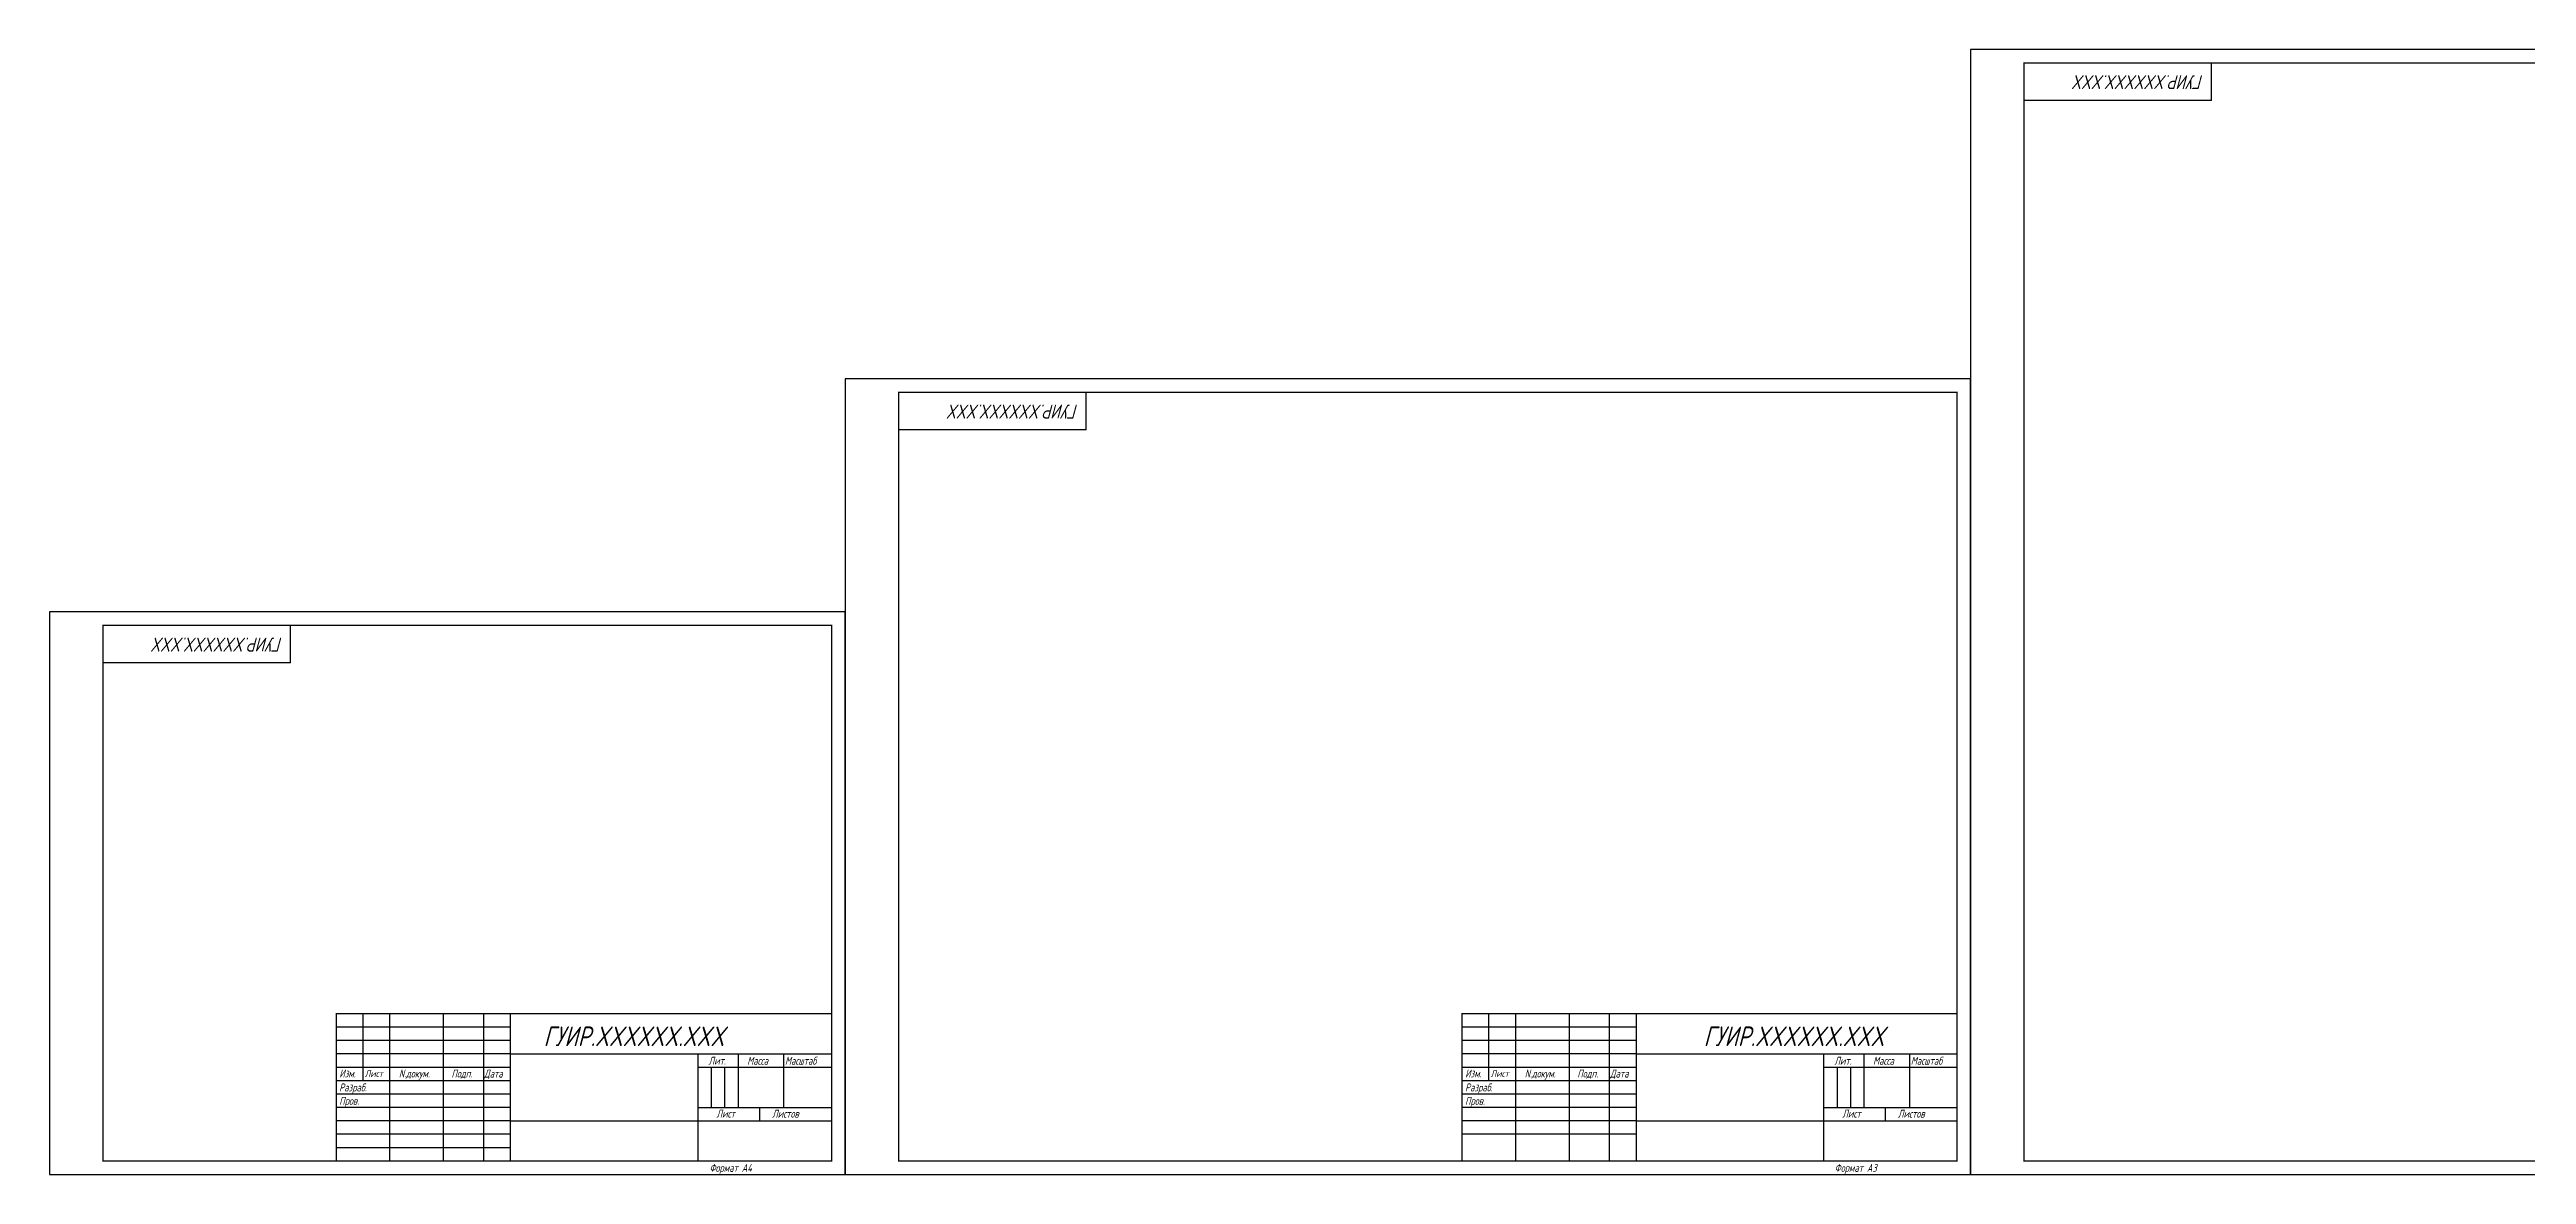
# Model space of a CAD drawing. Header units: millimetres. Extents: x 113 to 2265, y 123 to 1941.
# Drawn here: x 113 to 1038, y 123 to 543 of the extents above; entities that cross this region are included whole.
import ezdxf

# ---------------------------------------------------------------- set-up
doc = ezdxf.new("R2010")
doc.units = ezdxf.units.MM
doc.layers.add('Sensor', color=7, linetype='Continuous')
doc.layers.add('Текст', color=7, linetype='Continuous', lineweight=25)
doc.styles.add('стиль1', font='romans.shx', dxfattribs={"width": 0.75, "oblique": 15, "height": 3.5})

msp = doc.modelspace()

# ---------------------------------------------------------------- linework, layer by layer
for p, q in [((285.13, 178.29), (220.13, 178.29)), ((705.38, 178.29), (640.38, 178.29)), ((285.13, 173.29), (220.13, 173.29)), ((285.13, 168.29), (220.13, 168.29)), ((370.13, 168.29), (370.13, 163.29)), ((387.13, 168.29), (387.13, 163.29)), ((705.38, 173.29), (640.38, 173.29)), ((705.38, 168.29), (640.38, 168.29)), ((790.38, 168.29), (790.38, 163.29)), ((807.38, 168.29), (807.38, 163.29)), ((355.13, 163.29), (405.13, 163.29)), ((360.13, 163.29), (360.13, 148.29)), ((365.13, 163.29), (365.13, 148.29)), ((370.13, 163.29), (370.13, 148.29)), ((387.13, 163.29), (387.13, 148.29)), ((775.38, 163.29), (825.38, 163.29)), ((780.38, 163.29), (780.38, 148.29)), ((785.38, 163.29), (785.38, 148.29)), ((790.38, 163.29), (790.38, 148.29)), ((807.38, 163.29), (807.38, 148.29)), ((285.13, 153.29), (220.13, 153.29)), ((285.13, 148.29), (220.13, 148.29)), ((355.13, 148.29), (405.13, 148.29)), ((378.13, 148.29), (378.13, 143.29)), ((705.38, 153.29), (640.38, 153.29)), ((705.38, 148.29), (640.38, 148.29)), ((775.38, 148.29), (825.38, 148.29)), ((798.38, 148.29), (798.38, 143.29)), ((285.13, 143.29), (220.13, 143.29)), ((705.38, 143.29), (640.38, 143.29)), ((285.13, 138.29), (220.13, 138.29)), ((285.13, 133.29), (220.13, 133.29)), ((705.38, 138.29), (640.38, 138.29))]:
    msp.add_line(p, q)
at = {"const_width": 0.5}
for points in [[(405.13, 183.29), (220.13, 183.29), (220.13, 128.29)], [(230.13, 183.29), (230.13, 158.29)], [(240.13, 183.29), (240.13, 128.29)], [(260.13, 128.29), (260.13, 183.29)], [(275.13, 183.29), (275.13, 128.29)], [(285.13, 128.29), (285.13, 183.29)], [(825.38, 183.29), (640.38, 183.29), (640.38, 128.29)], [(650.38, 183.29), (650.38, 158.29)], [(660.38, 183.29), (660.38, 128.29)], [(680.38, 128.29), (680.38, 183.29)], [(695.38, 183.29), (695.38, 128.29)], [(705.38, 128.29), (705.38, 183.29)], [(405.13, 168.29), (285.13, 168.29)], [(355.13, 128.29), (355.13, 168.29)], [(825.38, 168.29), (705.38, 168.29)], [(775.38, 128.29), (775.38, 168.29)], [(285.13, 163.29), (220.13, 163.29)], [(285.13, 158.29), (220.13, 158.29)], [(705.38, 163.29), (640.38, 163.29)], [(705.38, 158.29), (640.38, 158.29)], [(405.13, 143.29), (285.13, 143.29)], [(825.38, 143.29), (705.38, 143.29)]]:
    msp.add_lwpolyline(points, dxfattribs=at)
at = {"layer": 'Sensor'}
for p, q in [((920.13, 524.29), (920.13, 538.29)), ((920.13, 524.29), (850.13, 524.29)), ((500.13, 401.29), (500.13, 415.29)), ((500.13, 401.29), (430.13, 401.29)), ((203.13, 314.29), (203.13, 328.29)), ((203.13, 314.29), (133.13, 314.29))]:
    msp.add_line(p, q, dxfattribs=at)
at = {"layer": 'Текст'}
msp.add_lwpolyline([(830.13, 123.29), (1424.13, 123.29), (1424.13, 543.29), (830.13, 543.29), (830.13, 123.29)], dxfattribs=at)
at = {"layer": 'Текст', "const_width": 0.5}
for points in [[(850.13, 128.29), (1419.13, 128.29), (1419.13, 538.29), (850.13, 538.29)], [(430.13, 128.29), (430.13, 415.29), (825.13, 415.29), (825.13, 128.29)], [(405.13, 128.29), (133.13, 128.29), (133.13, 328.29), (405.13, 328.29)]]:
    msp.add_lwpolyline(points, close=True, dxfattribs=at)
at = {"layer": 'Текст'}
for points in [[(410.13, 413.29), (410.13, 123.29), (830.13, 123.29), (830.13, 420.29), (410.13, 420.29)], [(120.13, 123.29), (410.13, 123.29), (410.13, 333.29), (113.13, 333.29), (113.13, 123.29)]]:
    msp.add_lwpolyline(points, close=True, dxfattribs=at)

# ---------------------------------------------------------------- texts
at = {"layer": 'Sensor', "style": 'стиль1', "oblique": 15, "width": 0.75}
for p in [(917.13, 533.72), (497.13, 410.72), (200.13, 323.72)]:
    msp.add_text('ГУИР.XXXXXX.XXX ', height=5.2255, rotation=180, dxfattribs=at).set_placement(p)
at = {"layer": 'Текст', "style": 'стиль1', "oblique": 15, "width": 0.75}
for s, height, p in [('ГУИР.XXXXXX.XXX ', 7.3365, (297.54, 171.21)), ('ГУИР.XXXXXX.XXX', 7.3365, (730.57, 171.21)), ('Лит.', 2.935, (359.11, 164.28)), ('Масса', 2.935, (373.55, 164.28)), ('Масштаб', 2.935, (387.65, 164.28)), ('Лит.', 2.935, (779.36, 164.28)), ('Масса', 2.935, (793.8, 164.28)), ('Масштаб', 2.935, (807.9, 164.28)), ('Разраб.', 2.935, (221.25, 154.32)), ('Изм.', 2.935, (221.3, 159.53)), ('Лист', 2.5, (230.81, 159.72)), ('N.докум.', 2.935, (243.53, 159.51)), ('Подп.', 2.935, (263.15, 159.48)), ('Дата', 2.935, (275.35, 159.48)), ('Разраб.', 2.935, (641.5, 154.32)), ('Изм.', 2.935, (641.55, 159.53)), ('Лист', 2.5, (651.06, 159.72)), ('N.докум.', 2.935, (663.78, 159.51)), ('Подп.', 2.935, (683.4, 159.48)), ('Дата', 2.935, (695.6, 159.48)), ('Пров.', 2.935, (221.26, 149.29)), ('Пров.', 2.935, (641.51, 149.29)), ('Лист ', 2.935, (362.07, 144.53)), ('Листов ', 2.935, (382.84, 144.51)), ('Лист ', 2.935, (782.32, 144.53)), ('Листов ', 2.935, (803.09, 144.51)), ('Формат А4', 2.935, (359.47, 124.27)), ('Формат А3', 2.935, (779.47, 124.27))]:
    msp.add_text(s, height=height, dxfattribs=at).set_placement(p)

doc.saveas('drawing.dxf')
